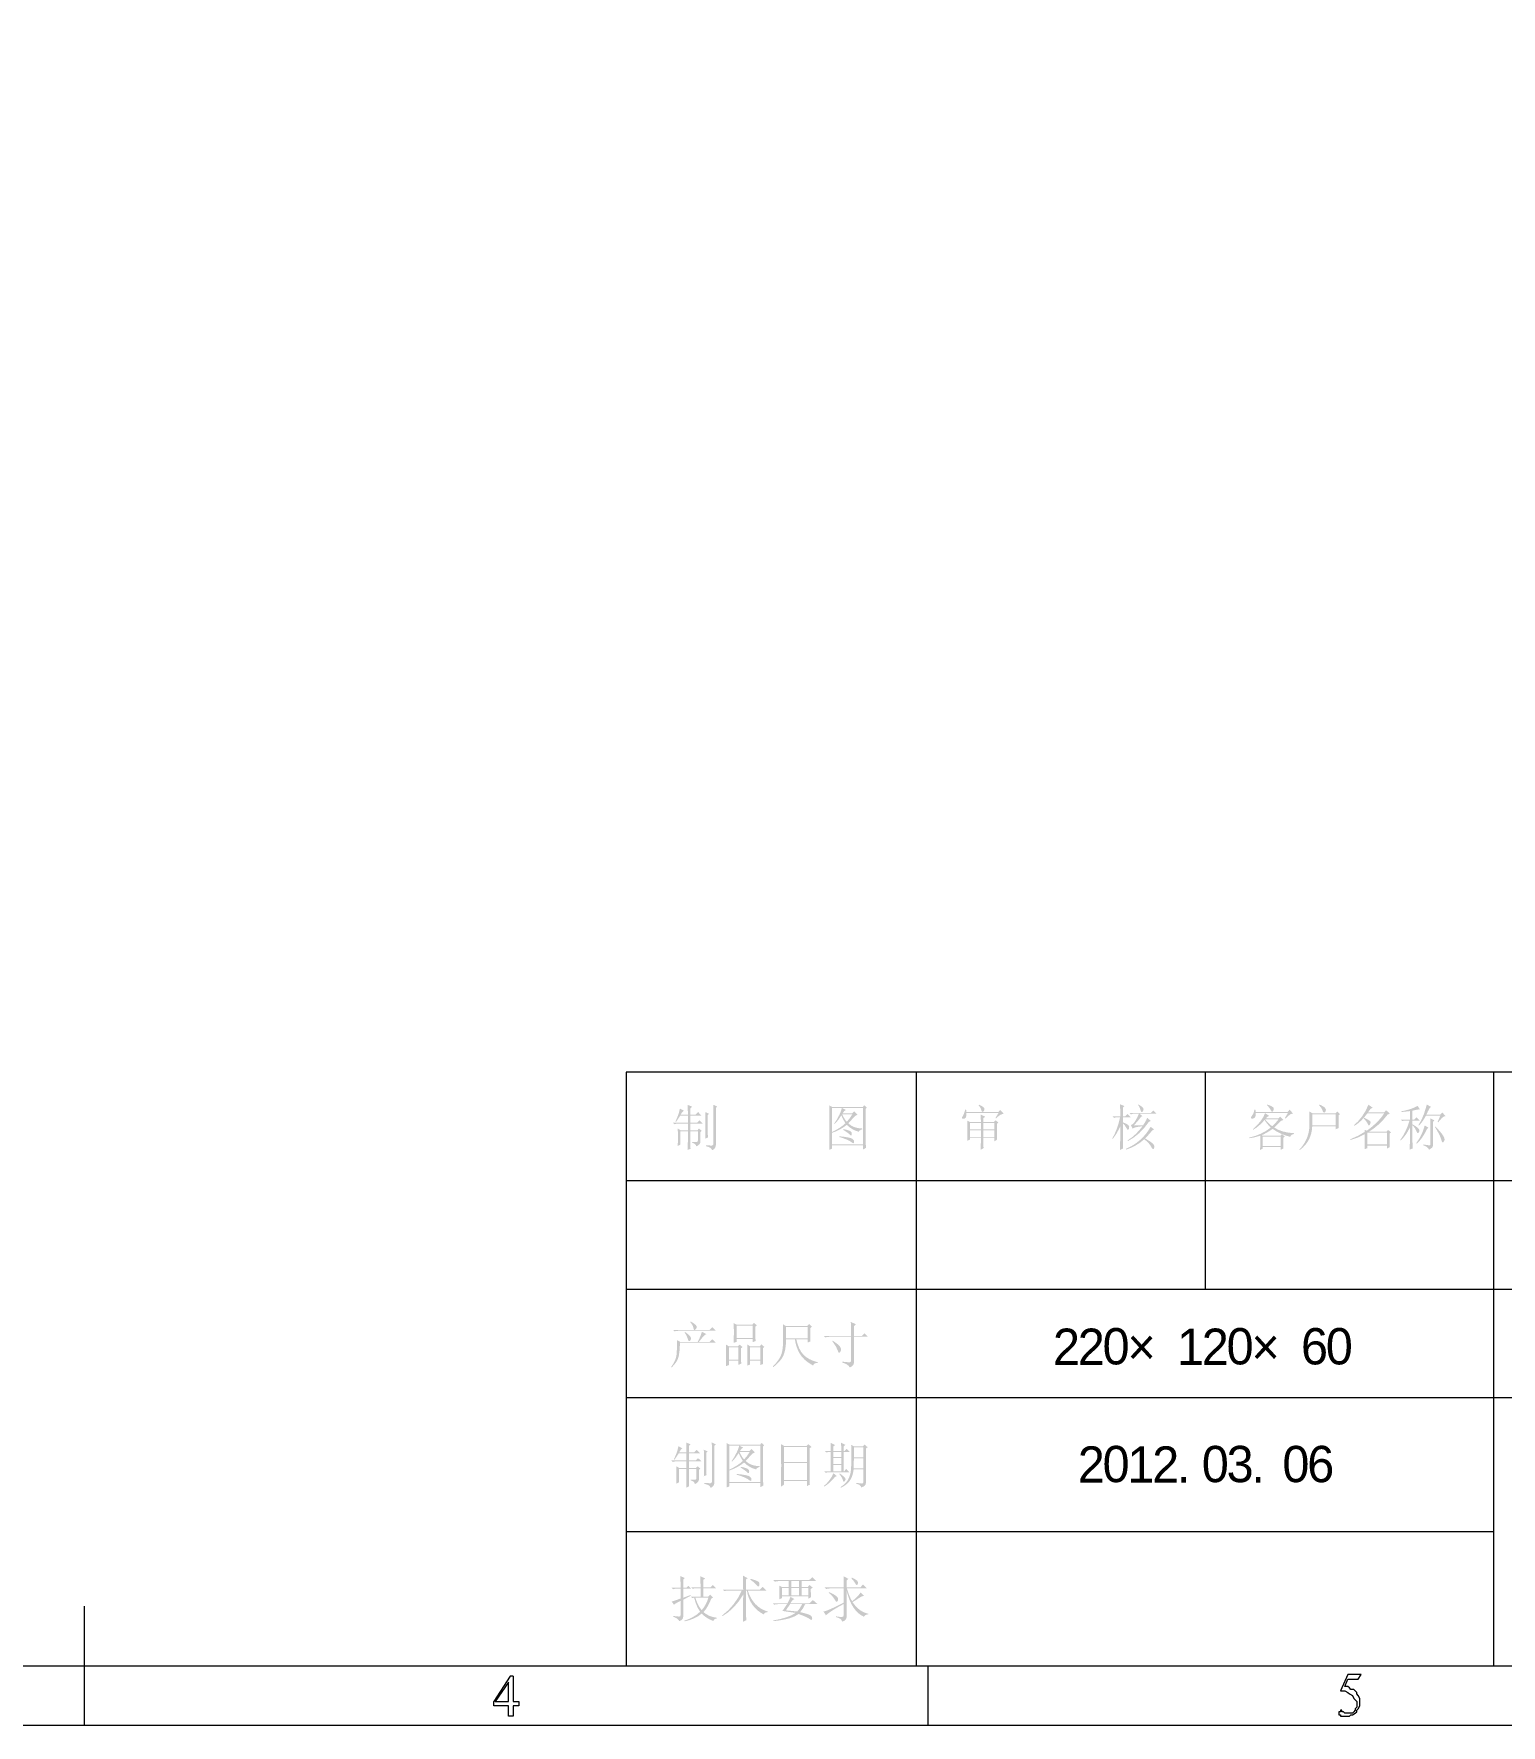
# Model space of a CAD drawing. Header units: millimetres. Extents: x 0 to 288, y 11 to 491.
# Drawn here: x 141.1 to 224.6, y 287.9 to 384.1 of the extents above; entities that cross this region are included whole.
import ezdxf

# ---------------------------------------------------------------- set-up
doc = ezdxf.new("R2010")
doc.units = ezdxf.units.MM

msp = doc.modelspace()

# ---------------------------------------------------------------- hatches: boundary and pattern name
h = msp.add_hatch(color=0)
h.paths.add_polyline_path([(179.311522, 321.482488), (179.300498, 321.250977), (179.454838, 321.317123), (179.445192, 321.46664), (179.443814, 321.570682), (179.443814, 322.595943), (179.520984, 322.662088), (179.300498, 322.761307), (179.302554, 322.670863), (179.304546, 322.560716), (179.306409, 322.430804), (179.308077, 322.281061), (179.309488, 322.111422), (179.310575, 321.921824), (179.311275, 321.7122)])
h.paths.add_polyline_path([(179.763519, 322.838477), (179.763519, 320.97537), (179.75637, 320.92154), (179.735269, 320.88373), (179.700732, 320.861423), (179.653276, 320.854102), (179.516161, 320.860992), (179.333571, 320.876151), (179.333571, 320.821029), (179.482399, 320.778999), (179.581618, 320.732835), (179.64363, 320.675646), (179.697373, 320.589519), (179.791338, 320.648344), (179.857915, 320.725256), (179.896586, 320.819737), (179.906835, 320.931272), (179.906835, 322.992818), (179.984005, 323.069988), (179.752495, 323.180231)])
h.paths.add_polyline_path([(178.308311, 322.617991), (177.900411, 322.617991), (177.952174, 322.700501), (178.000319, 322.765441), (178.045364, 322.811778), (178.087824, 322.838477), (177.856314, 322.959745), (177.79568, 322.700673), (177.767861, 322.617991), (177.726089, 322.510504), (177.670882, 322.378213), (177.602755, 322.221116), (177.635828, 322.199068), (177.878363, 322.56287), (178.308311, 322.56287), (178.308311, 322.15497), (177.448415, 322.15497), (177.536609, 322.066776), (177.640651, 322.091581), (177.757095, 322.099849), (178.308311, 322.099849), (178.308311, 321.725022), (177.900411, 321.725022), (177.735047, 321.824241), (177.746071, 321.339172), (177.735047, 320.832054), (177.889387, 320.909224), (177.889387, 321.669901), (178.308311, 321.669901), (178.308311, 321.074588), (178.307363, 321.002069), (178.304865, 320.899578), (178.301334, 320.76608), (178.297286, 320.600543), (178.462651, 320.677713), (178.453005, 320.825164), (178.451627, 320.997418), (178.451627, 321.669901), (178.881574, 321.669901), (178.881574, 321.162783), (178.861593, 321.078723), (178.804404, 321.05254), (178.700362, 321.053918), (178.550845, 321.063564), (178.550845, 321.019467), (178.645241, 320.983638), (178.710698, 320.947809), (178.756173, 320.893376), (178.79338, 320.810005), (178.894666, 320.861768), (178.967013, 320.926449), (179.010421, 321.004567), (179.02489, 321.096637), (179.02489, 321.625804), (179.102061, 321.69195), (178.936696, 321.824241), (178.859526, 321.725022), (178.451627, 321.725022), (178.451627, 322.099849), (179.168206, 322.099849), (178.969769, 322.287262), (178.837477, 322.15497), (178.451627, 322.15497), (178.451627, 322.56287), (179.080012, 322.56287), (178.892599, 322.761307), (178.749283, 322.617991), (178.451627, 322.617991), (178.451627, 322.970769), (178.550845, 323.069988), (178.297286, 323.169206), (178.304865, 323.00522), (178.308311, 322.783356)])
h = msp.add_hatch(color=0)
h.paths.add_polyline_path([(188.432592, 322.94872), (188.498738, 323.014866), (188.344397, 323.147158), (188.256203, 323.047939), (186.525387, 323.047939), (186.348998, 323.147158), (186.356577, 322.925294), (186.360022, 322.728234), (186.360022, 321.063564), (186.348998, 320.611568), (186.514363, 320.677713), (186.514363, 320.865127), (188.278252, 320.865127), (188.278252, 320.633616), (188.443616, 320.721811), (188.43397, 320.909913), (188.432592, 321.118686)])
h.paths.add_polyline_path([(186.514363, 322.992818), (187.065578, 322.992818), (187.051109, 322.922538), (187.024237, 322.835721), (186.984963, 322.732368), (186.933286, 322.612479), (186.79686, 322.355475), (186.63563, 322.110873), (186.668703, 322.088825), (186.866451, 322.312756), (187.043529, 322.573894), (187.138614, 322.349963), (187.27504, 322.121897), (187.122077, 321.991673), (186.944311, 321.865582), (186.741739, 321.743626), (186.514363, 321.625804)])
h.paths.add_polyline_path([(186.514363, 320.920248), (186.514363, 321.581706), (186.739844, 321.666284), (186.953957, 321.770498), (187.157734, 321.893315), (187.35221, 322.033703), (187.500866, 321.900378), (187.665025, 321.78979), (187.843653, 321.70194), (188.035717, 321.636828), (188.05432, 321.682476), (188.093594, 321.720888), (188.153539, 321.7531), (188.234154, 321.780144), (188.234154, 321.824241), (187.989208, 321.849046), (187.775268, 321.906923), (187.592333, 321.997874), (187.440404, 322.121897), (187.60508, 322.301042), (187.732548, 322.447114), (187.839346, 322.549778), (187.958547, 322.606967), (187.771133, 322.805404), (187.671915, 322.695161), (187.120699, 322.695161), (187.203382, 322.816429), (187.297088, 322.882575), (187.087627, 322.992818), (188.278252, 322.992818), (188.278252, 320.920248)])
h.paths.add_polyline_path([(187.087627, 322.64004), (187.671915, 322.64004), (187.514129, 322.400261), (187.35221, 322.210092), (187.286064, 322.286573), (187.219918, 322.383725), (187.153772, 322.501547)])
h.paths.add_polyline_path([(187.164797, 321.791168), (187.153772, 321.747071), (187.278915, 321.667662), (187.381838, 321.595487), (187.463056, 321.53158), (187.523087, 321.476976), (187.564428, 321.437788), (187.597501, 321.428055), (187.622305, 321.448295), (187.638842, 321.499024), (187.62575, 321.606511), (187.550647, 321.680925), (187.483382, 321.706677), (187.396996, 321.73398), (187.290973, 321.762316)])
h.paths.add_polyline_path([(186.933286, 321.383269), (186.933286, 321.339172), (187.174098, 321.262605), (187.367368, 321.189655), (187.513096, 321.119805), (187.611281, 321.05254), (187.676566, 321.003017), (187.72428, 320.987083), (187.755458, 321.005256), (187.771133, 321.058052), (187.763985, 321.121011), (187.734615, 321.177252), (187.683542, 321.226259), (187.611281, 321.267514), (187.503794, 321.299553), (187.354966, 321.329525), (187.164797, 321.357431)])
h = msp.add_hatch(color=0)
h.paths.add_polyline_path([(194.362346, 322.143946), (194.979708, 322.143946), (194.979708, 321.780144), (194.362346, 321.780144)])
h.paths.add_polyline_path([(195.123024, 322.143946), (195.751409, 322.143946), (195.751409, 321.780144), (195.123024, 321.780144)])
h.paths.add_polyline_path([(194.362346, 321.725022), (194.979708, 321.725022), (194.979708, 321.350196), (194.362346, 321.350196)])
h.paths.add_polyline_path([(195.123024, 321.725022), (195.751409, 321.725022), (195.751409, 321.350196), (195.123024, 321.350196)])
h.paths.add_polyline_path([(194.979708, 322.199068), (194.362346, 322.199068), (194.208006, 322.276238), (194.215585, 322.019923), (194.21903, 321.713998), (194.215585, 321.401183), (194.208006, 321.12971), (194.362346, 321.195856), (194.362346, 321.295075), (194.979708, 321.295075), (194.97876, 321.069679), (194.976262, 320.880974), (194.972731, 320.728442), (194.968683, 320.611568), (195.134048, 320.710786), (195.127674, 320.793555), (195.124402, 320.918181), (195.123196, 321.085182), (195.123024, 321.295075), (195.751409, 321.295075), (195.751409, 321.096637), (195.905749, 321.195856), (195.899376, 321.316779), (195.896103, 321.505914), (195.894897, 321.763263), (195.894725, 322.088825), (195.982919, 322.165995), (195.80653, 322.298286), (195.72936, 322.199068), (195.123024, 322.199068), (195.123024, 322.419554), (195.233267, 322.496724), (194.968683, 322.617991), (194.976262, 322.422999)])
h.paths.add_polyline_path([(194.847416, 323.158182), (194.954903, 323.004531), (195.01278, 322.855014), (195.03259, 322.796275), (195.059634, 322.769575), (195.094946, 322.775949), (195.13956, 322.816429), (195.173753, 322.869225), (195.185724, 322.920471), (195.175992, 322.970683), (195.145072, 323.020378), (195.033451, 323.106506), (194.880489, 323.180231)])
h.paths.add_polyline_path([(195.80653, 322.419554), (195.850628, 322.397505), (195.967416, 322.51326), (196.078004, 322.595943), (196.18239, 322.645552), (196.280576, 322.662088), (196.082138, 322.882575), (195.971895, 322.761307), (194.152885, 322.761307), (194.14186, 322.893599), (194.086739, 322.893599), (194.021282, 322.677936), (193.943423, 322.524285), (193.91035, 322.466321), (193.902082, 322.424377), (193.918618, 322.397936), (193.959959, 322.386481), (194.050221, 322.393371), (194.119812, 322.441602), (194.152885, 322.540821), (194.152885, 322.706186), (195.982919, 322.706186)])
h = msp.add_hatch(color=0)
h.paths.add_polyline_path([(203.924388, 323.169206), (204.008448, 323.032781), (204.067704, 322.87155), (204.090528, 322.799031), (204.118002, 322.762685), (204.150645, 322.761479), (204.188971, 322.79438), (204.234447, 322.889465), (204.222044, 322.976281), (204.186732, 323.020723), (204.129716, 323.071366), (204.049962, 323.12821), (203.946437, 323.191255)])
h.paths.add_polyline_path([(203.681853, 322.011654), (203.881669, 322.217671), (204.089753, 322.4857), (204.177947, 322.529797), (204.012583, 322.662088), (204.971697, 322.662088), (204.784284, 322.849502), (204.651992, 322.71721), (203.428294, 322.71721), (203.516489, 322.629015), (203.615708, 322.662088), (203.968485, 322.662088), (203.876157, 322.451249), (203.759024, 322.248677), (203.693997, 322.156779), (203.631555, 322.088136), (203.572213, 322.043263), (203.516489, 322.022679), (203.615708, 321.813217), (203.681853, 321.858864), (203.797609, 321.897277), (203.962973, 321.929489), (204.177947, 321.956533), (203.979424, 321.710639), (203.772115, 321.494201), (203.555505, 321.307735), (203.329076, 321.151759), (203.3401, 321.107661), (203.669709, 321.303946), (203.980199, 321.553457), (204.271051, 321.855678), (204.541749, 322.210092), (204.651992, 322.254189), (204.44253, 322.430578), (204.388098, 322.307933), (204.3378, 322.210092), (204.21102, 322.011654)])
h.paths.add_polyline_path([(204.640968, 321.92346), (204.512283, 321.715721), (204.370097, 321.522451), (204.214347, 321.34365), (204.044966, 321.179319), (203.861892, 321.029458), (203.665059, 320.894065), (203.454402, 320.773143), (203.229857, 320.666689), (203.240881, 320.622592), (203.519848, 320.727237), (203.785895, 320.860303), (204.038507, 321.023343), (204.277166, 321.217904), (204.407304, 321.107317), (204.516256, 320.998796), (204.603503, 320.892343), (204.668529, 320.787956), (204.716071, 320.705188), (204.759479, 320.663244), (204.798753, 320.661608), (204.833893, 320.699762), (204.854564, 320.819651), (204.80082, 320.931272), (204.733641, 320.992251), (204.631322, 321.067698), (204.493862, 321.157615), (204.321263, 321.262002), (204.534859, 321.485244), (204.740187, 321.725022), (204.839405, 321.76912)])
h.paths.add_polyline_path([(203.064492, 321.217904), (203.064492, 322.121897), (203.167845, 322.003386), (203.26293, 321.851802), (203.303065, 321.783675), (203.3401, 321.753272), (203.373001, 321.76111), (203.400734, 321.807705), (203.417959, 321.920015), (203.373173, 322.011654), (203.323391, 322.049895), (203.25604, 322.090203), (203.170084, 322.132577), (203.064492, 322.177019), (203.064492, 322.463651), (203.516489, 322.463651), (203.329076, 322.651064), (203.196784, 322.518772), (203.064492, 322.518772), (203.064492, 323.014866), (203.152687, 323.103061), (202.899128, 323.202279), (202.906707, 322.870861), (202.910152, 322.518772), (202.46918, 322.518772), (202.557374, 322.430578), (202.656593, 322.463651), (202.899128, 322.463651), (202.816273, 322.12784), (202.715849, 321.815284), (202.596821, 321.526499), (202.458155, 321.262002), (202.480204, 321.228929), (202.711715, 321.556213), (202.910152, 321.945509), (202.906707, 321.260624), (202.899128, 320.600543), (203.075517, 320.688738), (203.069143, 320.864438), (203.06587, 321.011199), (203.064665, 321.129021)])
h = msp.add_hatch(color=0)
h.paths.add_polyline_path([(211.151481, 322.342384), (211.912158, 322.342384), (211.746104, 322.145324), (211.55938, 321.956533), (211.463607, 322.022679), (211.355431, 322.121897), (211.245187, 322.230073)])
h.paths.add_polyline_path([(211.019189, 321.36122), (212.04445, 321.36122), (212.04445, 320.832054), (211.019189, 320.832054)])
h.paths.add_polyline_path([(211.382991, 322.540821), (211.151481, 322.695161), (211.03986, 322.468474), (210.886898, 322.237653), (210.68846, 322.006142), (210.45695, 321.791168), (210.478998, 321.758095), (210.646344, 321.866702), (210.809038, 321.994429), (210.966565, 322.141793), (211.118408, 322.309311), (211.272059, 322.090203), (211.471186, 321.879363), (211.19532, 321.685145), (210.897233, 321.524518), (210.577442, 321.397997), (210.236464, 321.306099), (210.247488, 321.273026), (210.553412, 321.324013), (210.875873, 321.416342), (210.874926, 321.099738), (210.872428, 320.859614), (210.868897, 320.693905), (210.864849, 320.600543), (211.019189, 320.677713), (211.019189, 320.776932), (212.04445, 320.776932), (212.04445, 320.611568), (212.19879, 320.699762), (212.192416, 320.796052), (212.189144, 320.928516), (212.187938, 321.098187), (212.187766, 321.306099), (212.27596, 321.372245), (212.099571, 321.504536), (212.022401, 321.416342), (211.019189, 321.416342), (210.964068, 321.449415), (211.092311, 321.508412), (211.237608, 321.58653), (211.400475, 321.684284), (211.581429, 321.802193), (211.81182, 321.653278), (212.056163, 321.528652), (212.313942, 321.427797), (212.584641, 321.350196), (212.609618, 321.410141), (212.652164, 321.457683), (212.713315, 321.492823), (212.794102, 321.515561), (212.794102, 321.559658), (212.463373, 321.591783), (212.165717, 321.655432), (211.901134, 321.751119), (211.669623, 321.879363), (212.066498, 322.265213), (212.19879, 322.309311), (212.011377, 322.496724), (211.912158, 322.397505), (211.195578, 322.397505), (211.291352, 322.498102)])
h.paths.add_polyline_path([(211.2507, 323.158182), (211.395394, 323.00522), (211.48221, 322.860526), (211.509082, 322.803596), (211.540088, 322.781289), (211.575228, 322.793088), (211.614502, 322.838477), (211.641373, 322.895149), (211.647575, 322.94872), (211.633105, 322.998157), (211.597965, 323.042427), (211.46843, 323.120975), (211.272748, 323.191255)])
h.paths.add_polyline_path([(212.27596, 322.419554), (212.320057, 322.397505), (212.452349, 322.529711), (212.568104, 322.620058), (212.667323, 322.668031), (212.750005, 322.673113), (212.540543, 322.893599), (212.4303, 322.772331), (210.61129, 322.772331), (210.600266, 322.904623), (210.545144, 322.904623), (210.491401, 322.697917), (210.396316, 322.540821), (210.352908, 322.48191), (210.338438, 322.437468), (210.352908, 322.407496), (210.396316, 322.391993), (210.496913, 322.397505), (210.572705, 322.452627), (210.610601, 322.555979), (210.61129, 322.71721), (212.452349, 322.71721)])
h = msp.add_hatch(color=0)
h.paths.add_polyline_path([(213.83171, 322.629015), (215.165651, 322.629015), (215.165651, 322.011654), (213.83171, 322.011654)])
h.paths.add_polyline_path([(214.239609, 323.191255), (214.217561, 323.158182), (214.336761, 323.012799), (214.410486, 322.87155), (214.435377, 322.807385), (214.460784, 322.763374), (214.487226, 322.739), (214.515217, 322.733746), (214.563448, 322.757173), (214.603411, 322.821941), (214.608235, 322.906001), (214.559314, 322.99833), (214.508585, 323.044752), (214.438736, 323.092725), (214.349249, 323.141732)])
h.paths.add_polyline_path([(213.666345, 322.79438), (213.669532, 322.62781), (213.671169, 322.441602), (213.671771, 322.234724), (213.671858, 322.006142), (213.656441, 321.773598), (213.618803, 321.555524), (213.559461, 321.351919), (213.478932, 321.162783), (213.383934, 320.993284), (213.289452, 320.84859), (213.196004, 320.728701), (213.104106, 320.633616), (213.126154, 320.600543), (213.283757, 320.730251), (213.421658, 320.871328), (213.539792, 321.023773), (213.638096, 321.187588), (213.716504, 321.362771), (213.774952, 321.549323), (213.813376, 321.747243), (213.83171, 321.956533), (215.165651, 321.956533), (215.165651, 321.780144), (215.34204, 321.857314), (215.335666, 321.9586), (215.332394, 322.113629), (215.331188, 322.322402), (215.331016, 322.584918), (215.408186, 322.64004), (215.253845, 322.79438), (215.143602, 322.684137), (213.864783, 322.684137)])
h = msp.add_hatch(color=0)
h.paths.add_polyline_path([(218.121488, 322.617991), (218.242755, 322.673113), (218.033293, 322.87155), (217.934075, 322.750283), (217.008033, 322.750283), (217.162373, 322.959745), (217.283641, 323.003842), (217.030082, 323.180231), (216.872985, 322.83641), (216.666279, 322.51326), (216.434769, 322.229384), (216.203259, 322.011654), (216.236332, 321.978581), (216.425381, 322.109926), (216.611847, 322.272793), (216.795212, 322.467699), (216.97496, 322.695161), (217.934075, 322.695161), (217.723235, 322.406462), (217.471054, 322.138434), (217.198202, 321.897966), (216.941887, 321.702974), (216.82062, 321.747071), (216.82062, 321.636828), (216.433391, 321.408763), (216.004821, 321.217904), (216.015845, 321.173807), (216.430635, 321.314367), (216.82062, 321.504536), (216.82062, 321.151759), (216.819672, 321.073297), (216.817175, 320.962278), (216.813643, 320.819221), (216.809595, 320.64464), (216.97496, 320.710786), (216.97496, 320.854102), (218.077391, 320.854102), (218.077391, 320.677713), (218.242755, 320.765908), (218.231731, 321.118686), (218.231731, 321.537609), (218.319925, 321.603755), (218.143536, 321.747071), (218.055342, 321.636828), (217.05213, 321.636828), (217.329116, 321.826308), (217.597833, 322.044727), (217.857593, 322.30242)])
h.paths.add_polyline_path([(216.776523, 322.441602), (216.74345, 322.408529), (216.836553, 322.313445), (216.909503, 322.226628), (216.962816, 322.14808), (216.997009, 322.0778), (217.018799, 322.02509), (217.043173, 321.999252), (217.070648, 322.000286), (217.10174, 322.028191), (217.143081, 322.111562), (217.151349, 322.199068), (217.122238, 322.24549), (217.050752, 322.301731), (216.935858, 322.367274)])
h.paths.add_polyline_path([(216.97496, 321.581706), (218.077391, 321.581706), (218.077391, 320.920248), (216.97496, 320.920248)])
h = msp.add_hatch(color=0)
h.paths.add_polyline_path([(220.967082, 322.199068), (221.000154, 322.177019), (221.129001, 322.336871), (221.237177, 322.447114), (221.328128, 322.509126), (221.419078, 322.529797), (221.231665, 322.739259), (221.110398, 322.617991), (220.327672, 322.617991), (220.408373, 322.793863), (220.477189, 322.925294), (220.534636, 323.013316), (220.581231, 323.058963), (220.34972, 323.191255), (220.27944, 322.943208), (220.184356, 322.645552), (220.050686, 322.325847), (219.875675, 322.022679), (219.897724, 321.989606), (220.000991, 322.099332), (220.103741, 322.230762), (220.205457, 322.38493), (220.305623, 322.56287), (221.121422, 322.56287)])
h.paths.add_polyline_path([(220.559182, 320.953321), (220.551603, 320.904401), (220.531621, 320.876151), (220.495448, 320.872189), (220.42, 320.877529), (220.305279, 320.893204), (220.151283, 320.920248), (220.140259, 320.876151), (220.271172, 320.823096), (220.360745, 320.765908), (220.423445, 320.704585), (220.482012, 320.622592), (220.590877, 320.68736), (220.658401, 320.743859), (220.690785, 320.810694), (220.702498, 320.8982), (220.702498, 322.210092), (220.790693, 322.287262), (220.548158, 322.408529), (220.550214, 322.329723), (220.552206, 322.221461), (220.554068, 322.083743), (220.555737, 321.91657), (220.557147, 321.719941), (220.558235, 321.493857), (220.558935, 321.238317)])
h.paths.add_polyline_path([(220.228453, 322.00063), (220.171954, 321.79668), (220.074113, 321.543121), (219.932864, 321.266136), (219.754408, 320.997418), (219.776457, 320.964345), (219.93674, 321.119289), (220.087204, 321.310922), (220.228367, 321.538729), (220.360745, 321.802193), (220.448939, 321.868338)])
h.paths.add_polyline_path([(220.83479, 321.945509), (220.812741, 321.912436), (220.958124, 321.673346), (221.0663, 321.471463), (221.140025, 321.293696), (221.19308, 321.140734), (221.211683, 321.07967), (221.234421, 321.044961), (221.261293, 321.036089), (221.292299, 321.05254), (221.338463, 321.110417), (221.363957, 321.184831), (221.346731, 321.283361), (221.275762, 321.427366), (221.210736, 321.521503), (221.115221, 321.638895), (220.989733, 321.780058)])
h.paths.add_polyline_path([(219.533922, 322.011654), (219.665524, 321.862826), (219.75992, 321.680925), (219.79394, 321.602377), (219.829511, 321.56517), (219.866115, 321.569304), (219.903236, 321.614779), (219.924854, 321.67903), (219.923218, 321.740181), (219.89781, 321.799264), (219.848115, 321.857314), (219.703421, 321.964112), (219.533922, 322.066776), (219.533922, 322.276238), (219.952845, 322.276238), (219.765432, 322.463651), (219.633141, 322.331359), (219.533922, 322.331359), (219.533922, 322.838477), (219.675515, 322.871464), (219.794371, 322.895666), (219.890489, 322.910566), (219.96387, 322.915647), (219.820554, 323.114085), (219.624872, 323.010043), (219.396118, 322.926672), (219.145315, 322.855703), (218.894512, 322.805404), (218.894512, 322.761307), (219.390606, 322.816429), (219.390606, 322.331359), (218.861439, 322.331359), (218.949634, 322.243165), (219.048852, 322.276238), (219.368557, 322.276238), (219.272784, 321.986161), (219.148071, 321.69195), (218.997865, 321.412208), (218.839391, 321.173807), (218.861439, 321.140734), (219.012334, 321.293524), (219.150827, 321.470085), (219.276918, 321.669384), (219.390606, 321.890387), (219.389658, 321.4582), (219.387161, 321.103527), (219.38363, 320.825336), (219.379582, 320.622592), (219.544946, 320.688738), (219.541307, 320.778138), (219.538573, 320.889242), (219.536613, 321.022051), (219.5353, 321.176563), (219.534503, 321.35278), (219.534094, 321.550701), (219.533943, 321.770325)])
h = msp.add_hatch(color=0)
h.paths.add_polyline_path([(178.12561, 310.212899), (178.228274, 310.05098), (178.301999, 309.860122), (178.329819, 309.773305), (178.363322, 309.72783), (178.401993, 309.723696), (178.445315, 309.760903), (178.476321, 309.81568), (178.486656, 309.872524), (178.476321, 309.931435), (178.445315, 309.992413), (178.325426, 310.115059), (178.147659, 310.245972)])
h.paths.add_polyline_path([(179.106774, 310.256997), (179.079902, 310.161998), (179.03236, 310.034443), (178.964147, 309.874849), (178.875263, 309.683733), (177.872051, 309.683733), (177.684638, 309.782951), (177.688083, 309.456356), (177.679126, 309.071884), (177.653288, 308.866211), (177.59231, 308.662606), (177.496192, 308.461068), (177.364933, 308.261597), (177.386982, 308.228524), (177.535896, 308.384932), (177.652254, 308.541339), (177.736573, 308.699813), (177.789369, 308.862422), (177.841735, 309.214511), (177.861027, 309.628611), (179.900524, 309.628611), (179.702086, 309.827049), (179.55877, 309.683733), (178.941409, 309.683733), (179.039594, 309.810857), (179.127444, 309.919377), (179.204959, 310.009294), (179.272138, 310.080608), (179.360333, 310.124705)])
h.paths.add_polyline_path([(177.464152, 310.36724), (177.552347, 310.279045), (177.656388, 310.30385), (177.772833, 310.312118), (179.900524, 310.312118), (179.702086, 310.510556), (179.55877, 310.36724), (178.709899, 310.36724), (178.779059, 310.436486), (178.812563, 310.503665), (178.809893, 310.568778), (178.770532, 310.631823), (178.635485, 310.742755), (178.467364, 310.841285), (178.445315, 310.808212), (178.529376, 310.699347), (178.588631, 310.59875), (178.654777, 310.36724)])
h = msp.add_hatch(color=0)
h.paths.add_polyline_path([(182.580753, 309.330955), (182.657923, 309.397101), (182.492558, 309.540417), (182.404364, 309.430174), (181.853149, 309.430174), (181.687784, 309.540417), (181.695363, 309.259986), (181.698808, 308.93408), (181.695363, 308.606107), (181.687784, 308.327743), (181.853149, 308.393889), (181.853149, 308.614375), (182.426413, 308.614375), (182.426413, 308.360816), (182.591777, 308.426962), (182.588138, 308.466257), (182.585404, 308.526353), (182.583444, 308.607377), (182.582131, 308.70946), (182.581334, 308.832729), (182.580925, 308.977316), (182.580774, 309.143348)])
h.paths.add_polyline_path([(181.853149, 309.375052), (182.426413, 309.375052), (182.426413, 308.669497), (181.853149, 308.669497)])
h.paths.add_polyline_path([(182.150805, 310.554653), (182.238999, 310.620799), (182.06261, 310.764115), (181.974416, 310.653872), (181.092472, 310.653872), (180.916083, 310.75309), (180.923662, 310.510556), (180.927107, 310.251484), (180.923662, 309.958651), (180.916083, 309.628611), (181.081447, 309.683733), (181.081447, 309.838073), (181.996465, 309.838073), (181.996465, 309.661684), (182.161829, 309.72783), (182.155456, 309.884926), (182.152183, 310.075095), (182.150977, 310.298338)])
h.paths.add_polyline_path([(181.081447, 310.59875), (181.996465, 310.59875), (181.996465, 309.893194), (181.081447, 309.893194)])
h.paths.add_polyline_path([(181.335006, 309.319931), (181.423201, 309.386076), (181.246812, 309.529392), (181.158617, 309.430174), (180.640475, 309.430174), (180.47511, 309.529392), (180.48269, 309.255852), (180.486135, 308.928568), (180.48269, 308.590948), (180.47511, 308.29467), (180.640475, 308.360816), (180.640475, 308.614375), (181.180666, 308.614375), (181.180666, 308.37184), (181.346031, 308.44901), (181.339657, 308.602145), (181.336384, 308.797654), (181.335179, 309.036571)])
h.paths.add_polyline_path([(180.640475, 309.375052), (181.180666, 309.375052), (181.180666, 308.669497), (180.640475, 308.669497)])
h = msp.add_hatch(color=0)
h.paths.add_polyline_path([(185.272006, 310.466458), (185.371225, 310.543628), (185.216885, 310.697969), (185.095617, 310.576701), (183.893968, 310.576701), (183.717579, 310.686944), (183.721175, 310.450794), (183.723608, 310.234345), (183.724749, 310.037662), (183.724469, 309.860811), (183.722639, 309.703854), (183.71913, 309.566858), (183.713811, 309.449886), (183.706555, 309.353003), (183.682956, 309.182557), (183.645921, 309.027097), (183.596484, 308.88714), (183.535678, 308.763203), (183.366869, 308.525492), (183.144315, 308.283646), (183.166364, 308.239549), (183.353519, 308.396817), (183.510184, 308.555119), (183.636878, 308.715489), (183.734116, 308.878958), (183.803276, 309.061979), (183.853316, 309.280656), (183.883719, 309.535507), (183.893968, 309.827049), (184.401086, 309.827049), (184.437087, 309.615175), (184.494793, 309.409503), (184.573169, 309.210032), (184.671182, 309.016762), (184.798478, 308.831761), (184.966082, 308.657094), (185.175027, 308.492763), (185.426347, 308.338767), (185.473889, 308.406894), (185.533834, 308.453834), (185.606181, 308.479069), (185.69093, 308.482083), (185.69093, 308.526181), (185.445898, 308.601714), (185.231354, 308.696368), (185.046783, 308.810659), (184.891668, 308.945104), (184.76041, 309.106162), (184.647755, 309.307528), (184.553704, 309.548168), (184.478256, 309.827049), (185.117666, 309.827049), (185.117666, 309.639635), (185.283031, 309.705781), (185.273384, 309.935914), (185.272006, 310.124705)])
h.paths.add_polyline_path([(183.893968, 310.52158), (185.117666, 310.52158), (185.117666, 309.88217), (183.893968, 309.88217)])
h = msp.add_hatch(color=0)
h.paths.add_polyline_path([(187.09234, 308.559253), (187.09234, 308.504132), (187.243235, 308.455642), (187.365191, 308.3932), (187.458209, 308.317322), (187.522288, 308.228524), (187.62564, 308.283646), (187.704189, 308.355304), (187.748975, 308.440742), (187.764822, 308.526181), (187.764822, 309.970365), (188.558572, 309.970365), (188.360135, 310.168802), (188.216819, 310.025486), (187.764822, 310.025486), (187.764822, 310.587726), (187.864041, 310.686944), (187.577409, 310.819236), (187.585677, 310.671786), (187.593946, 310.565677), (187.594807, 310.49755), (187.596702, 310.384465), (187.598596, 310.226938), (187.599458, 310.025486), (186.045031, 310.025486), (186.133225, 309.937292), (186.237267, 309.962096), (186.353711, 309.970365), (187.599458, 309.970365), (187.599458, 308.658472), (187.580165, 308.558564), (187.5278, 308.520668), (187.472937, 308.522046), (187.382417, 308.527559), (187.255723, 308.539272)])
h.paths.add_polyline_path([(186.552149, 309.749878), (186.5301, 309.716806), (186.653434, 309.539039), (186.739562, 309.402613), (186.849805, 309.154566), (186.871595, 309.099961), (186.895969, 309.069128), (186.923444, 309.063099), (186.954536, 309.082908), (187.0007, 309.149054), (187.026194, 309.231736), (187.013102, 309.322687), (186.954536, 309.430174), (186.897864, 309.490204), (186.81122, 309.563154), (186.695637, 309.64954)])
h = msp.add_hatch(color=0)
h.paths.add_polyline_path([(179.228041, 302.264509), (179.217017, 302.032999), (179.371357, 302.099144), (179.361711, 302.248662), (179.360333, 302.352703), (179.360333, 303.377964), (179.437503, 303.44411), (179.217017, 303.543328), (179.219073, 303.452884), (179.221065, 303.342738), (179.222927, 303.212825), (179.224596, 303.063082), (179.226006, 302.893444), (179.227094, 302.703845), (179.227793, 302.494222)])
h.paths.add_polyline_path([(179.680038, 303.620499), (179.680038, 301.757391), (179.672889, 301.703561), (179.651788, 301.665751), (179.617251, 301.643444), (179.569794, 301.636124), (179.43268, 301.643014), (179.25009, 301.658172), (179.25009, 301.603051), (179.398918, 301.561021), (179.498137, 301.514856), (179.560148, 301.457668), (179.613892, 301.37154), (179.707857, 301.430365), (179.774433, 301.507277), (179.813104, 301.601759), (179.823354, 301.713294), (179.823354, 303.774839), (179.900524, 303.852009), (179.669013, 303.962252)])
h.paths.add_polyline_path([(178.224829, 303.400013), (177.81693, 303.400013), (177.868692, 303.482523), (177.916838, 303.547463), (177.961882, 303.593799), (178.004343, 303.620499), (177.772833, 303.741766), (177.712199, 303.482695), (177.68438, 303.400013), (177.642608, 303.292526), (177.5874, 303.160234), (177.519274, 303.003138), (177.552347, 302.981089), (177.794881, 303.344891), (178.224829, 303.344891), (178.224829, 302.936992), (177.364933, 302.936992), (177.453128, 302.848797), (177.55717, 302.873602), (177.673614, 302.88187), (178.224829, 302.88187), (178.224829, 302.507044), (177.81693, 302.507044), (177.651565, 302.606263), (177.66259, 302.121193), (177.651565, 301.614075), (177.805906, 301.691245), (177.805906, 302.451922), (178.224829, 302.451922), (178.224829, 301.85661), (178.223882, 301.78409), (178.221384, 301.681599), (178.217853, 301.548101), (178.213805, 301.382565), (178.379169, 301.459735), (178.369523, 301.607185), (178.368145, 301.77944), (178.368145, 302.451922), (178.798093, 302.451922), (178.798093, 301.944804), (178.778112, 301.860744), (178.720923, 301.834561), (178.616881, 301.835939), (178.467364, 301.845585), (178.467364, 301.801488), (178.56176, 301.765659), (178.627216, 301.72983), (178.672692, 301.675398), (178.709899, 301.592026), (178.811184, 301.643789), (178.883531, 301.708471), (178.92694, 301.786588), (178.941409, 301.878658), (178.941409, 302.407825), (179.018579, 302.473971), (178.853215, 302.606263), (178.776044, 302.507044), (178.368145, 302.507044), (178.368145, 302.88187), (179.084725, 302.88187), (178.886288, 303.069283), (178.753996, 302.936992), (178.368145, 302.936992), (178.368145, 303.344891), (178.996531, 303.344891), (178.809117, 303.543328), (178.665801, 303.400013), (178.368145, 303.400013), (178.368145, 303.75279), (178.467364, 303.852009), (178.213805, 303.951228), (178.221384, 303.787241), (178.224829, 303.565377)])
h = msp.add_hatch(color=0)
h.paths.add_polyline_path([(182.591777, 303.730742), (182.657923, 303.796888), (182.503583, 303.929179), (182.415388, 303.82996), (180.684572, 303.82996), (180.508183, 303.929179), (180.515763, 303.707315), (180.519208, 303.510256), (180.519208, 301.845585), (180.508183, 301.393589), (180.673548, 301.459735), (180.673548, 301.647148), (182.437437, 301.647148), (182.437437, 301.415638), (182.602801, 301.503832), (182.593155, 301.691934), (182.591777, 301.900707)])
h.paths.add_polyline_path([(180.673548, 303.774839), (181.224763, 303.774839), (181.210294, 303.704559), (181.183422, 303.617743), (181.144148, 303.51439), (181.092472, 303.3945), (180.956046, 303.137496), (180.794815, 302.892894), (180.827888, 302.870846), (181.025637, 303.094777), (181.202715, 303.355915), (181.297799, 303.131984), (181.434225, 302.903919), (181.281263, 302.773694), (181.103496, 302.647604), (180.900924, 302.525647), (180.673548, 302.407825)])
h.paths.add_polyline_path([(180.673548, 301.702269), (180.673548, 302.363728), (180.899029, 302.448305), (181.113142, 302.552519), (181.31692, 302.675337), (181.511395, 302.815724), (181.660051, 302.682399), (181.82421, 302.571812), (182.002838, 302.483962), (182.194902, 302.418849), (182.213506, 302.464497), (182.25278, 302.50291), (182.312724, 302.535121), (182.39334, 302.562165), (182.39334, 302.606263), (182.148393, 302.631067), (181.934453, 302.688945), (181.751518, 302.779895), (181.59959, 302.903919), (181.764265, 303.083064), (181.891734, 303.229136), (181.998532, 303.3318), (182.117732, 303.388988), (181.930319, 303.587426), (181.8311, 303.477183), (181.279885, 303.477183), (181.362567, 303.59845), (181.456274, 303.664596), (181.246812, 303.774839), (182.437437, 303.774839), (182.437437, 301.702269)])
h.paths.add_polyline_path([(181.246812, 303.422061), (181.8311, 303.422061), (181.673315, 303.182282), (181.511395, 302.992113), (181.445249, 303.068594), (181.379104, 303.165746), (181.312958, 303.283568)])
h.paths.add_polyline_path([(181.323982, 302.57319), (181.312958, 302.529092), (181.438101, 302.449683), (181.541023, 302.377508), (181.622241, 302.313602), (181.682272, 302.258997), (181.723613, 302.219809), (181.756686, 302.210077), (181.781491, 302.230316), (181.798027, 302.281046), (181.784936, 302.388532), (181.709833, 302.462947), (181.642567, 302.488699), (181.556181, 302.516001), (181.450159, 302.544337)])
h.paths.add_polyline_path([(181.092472, 302.16529), (181.092472, 302.121193), (181.333284, 302.044626), (181.526554, 301.971676), (181.672281, 301.901827), (181.770466, 301.834561), (181.835751, 301.785038), (181.883466, 301.769104), (181.914644, 301.787277), (181.930319, 301.840073), (181.92317, 301.903032), (181.893801, 301.959274), (181.842727, 302.00828), (181.770466, 302.049535), (181.662979, 302.081574), (181.514151, 302.111547), (181.323982, 302.139452)])
h = msp.add_hatch(color=0)
h.paths.add_polyline_path([(183.772701, 303.697669), (185.084593, 303.697669), (185.084593, 302.848797), (183.772701, 302.848797)])
h.paths.add_polyline_path([(183.772701, 302.793676), (185.084593, 302.793676), (185.084593, 301.823537), (183.772701, 301.823537)])
h.paths.add_polyline_path([(183.607336, 301.437686), (183.772701, 301.547929), (183.772701, 301.768415), (185.084593, 301.768415), (185.084593, 301.470759), (185.249958, 301.558953), (185.240311, 301.836628), (185.238933, 302.143242), (185.238933, 303.631523), (185.349176, 303.697669), (185.161763, 303.863033), (185.05152, 303.75279), (183.805774, 303.75279), (183.607336, 303.863033), (183.614915, 303.220868), (183.61836, 302.644848), (183.614915, 302.070206)])
h = msp.add_hatch(color=0)
h.paths.add_polyline_path([(186.585222, 303.422061), (187.037218, 303.422061), (187.037218, 303.124405), (186.585222, 303.124405)])
h.paths.add_polyline_path([(186.585222, 303.069283), (187.037218, 303.069283), (187.037218, 302.72753), (186.585222, 302.72753)])
h.paths.add_polyline_path([(186.585222, 302.672408), (187.037218, 302.672408), (187.037218, 302.319631), (186.585222, 302.319631)])
h.paths.add_polyline_path([(186.441906, 303.477183), (186.100152, 303.477183), (186.188347, 303.388988), (186.342687, 303.422061), (186.441906, 303.422061), (186.441906, 302.319631), (186.067079, 302.319631), (186.155274, 302.231436), (186.309614, 302.264509), (187.489215, 302.264509), (187.32385, 302.451922), (187.202583, 302.319631), (187.180534, 302.319631), (187.180534, 303.422061), (187.522288, 303.422061), (187.345899, 303.59845), (187.224631, 303.477183), (187.180534, 303.477183), (187.180534, 303.741766), (187.268729, 303.818936), (187.026194, 303.940203), (187.033773, 303.692157), (187.037218, 303.477183), (186.585222, 303.477183), (186.585222, 303.730742), (186.68444, 303.807912), (186.430881, 303.940203), (186.438461, 303.729364)])
h.paths.add_polyline_path([(186.585222, 302.209388), (186.506673, 302.026797), (186.386784, 301.840073), (186.22831, 301.651282), (186.045031, 301.470759), (186.078104, 301.44871), (186.221678, 301.544915), (186.370937, 301.668508), (186.525363, 301.820006), (186.68444, 301.999926), (186.783659, 302.044023)])
h.paths.add_polyline_path([(186.960048, 302.187339), (186.926975, 302.16529), (187.005437, 302.054875), (187.066846, 301.955828), (187.110685, 301.869184), (187.136437, 301.795976), (187.155127, 301.741113), (187.178467, 301.716739), (187.206975, 301.722337), (187.241168, 301.757391), (187.28182, 301.849031), (187.268729, 301.928268), (187.231349, 301.969523), (187.168132, 302.026797), (187.078042, 302.099575)])
h.paths.add_polyline_path([(187.753798, 303.67562), (188.293989, 303.67562), (188.293989, 303.113381), (187.753798, 303.113381)])
h.paths.add_polyline_path([(187.753798, 303.058259), (188.293989, 303.058259), (188.293989, 302.484995), (187.742774, 302.484995), (187.750353, 302.753024)])
h.paths.add_polyline_path([(187.897114, 301.658172), (187.88609, 301.603051), (188.002965, 301.574198), (188.08935, 301.529326), (188.145764, 301.46895), (188.172722, 301.393589), (188.309147, 301.452156), (188.387696, 301.514856), (188.424903, 301.579624), (188.437305, 301.636124), (188.437305, 303.620499), (188.536524, 303.686644), (188.360135, 303.840985), (188.260916, 303.730742), (187.764822, 303.730742), (187.599458, 303.818936), (187.603506, 303.661668), (187.607037, 303.470292), (187.609535, 303.243777), (187.610482, 302.981089), (187.60652, 302.719778), (187.595324, 302.498776), (187.577926, 302.319114), (187.55536, 302.181827), (187.480946, 301.955139), (187.373459, 301.757391), (187.212229, 301.580313), (186.993121, 301.415638), (187.015169, 301.382565), (187.147461, 301.447849), (187.271485, 301.528637), (187.38724, 301.625961), (187.494727, 301.740855), (187.584644, 301.876419), (187.655957, 302.035755), (187.708667, 302.219895), (187.742774, 302.429874), (188.293989, 302.429874), (188.293989, 301.724318), (188.277452, 301.649215), (188.227843, 301.619587), (188.182368, 301.62174), (188.112088, 301.628544), (188.017003, 301.640516)])
h = msp.add_hatch(color=0)
h.paths.add_polyline_path([(179.746183, 295.129748), (179.580819, 295.295112), (179.470576, 295.184869), (179.183944, 295.184869), (179.183944, 295.658914), (179.911548, 295.658914), (179.724135, 295.846328), (179.591843, 295.714036), (179.183944, 295.714036), (179.183944, 296.13296), (179.294187, 296.221154), (179.018579, 296.342421), (179.022627, 296.216331), (179.026158, 296.06957), (179.028656, 295.902138), (179.029604, 295.714036), (178.489413, 295.714036), (178.577607, 295.625842), (178.698874, 295.658914), (179.029604, 295.658914), (179.029604, 295.184869), (178.478388, 295.184869), (178.566583, 295.096675), (178.665801, 295.129748), (178.730828, 294.893156), (178.809806, 294.679818), (178.902221, 294.490252), (179.007555, 294.324974), (178.818419, 294.163571), (178.606546, 294.025939), (178.371935, 293.911045), (178.114586, 293.817855), (178.12561, 293.773758), (178.400443, 293.84421), (178.654088, 293.940501), (178.886029, 294.063663), (179.095749, 294.21473), (179.24251, 294.082611), (179.401674, 293.968062), (179.57324, 293.872116), (179.757208, 293.795807), (179.785113, 293.851531), (179.827488, 293.894337), (179.884332, 293.923706), (179.955645, 293.939123), (179.955645, 293.98322), (179.740671, 294.021116), (179.542234, 294.087951), (179.356199, 294.183036), (179.194968, 294.302925), (179.315805, 294.443485), (179.429924, 294.617118), (179.536808, 294.823823), (179.63594, 295.063602)])
h.paths.add_polyline_path([(178.731947, 295.129748), (179.4816, 295.129748), (179.411234, 294.92709), (179.323815, 294.740452), (179.218825, 294.569317), (179.095749, 294.413168), (178.989296, 294.556915), (178.893178, 294.723916), (178.807395, 294.914688)])
h.paths.add_polyline_path([(177.386982, 294.909262), (177.519274, 294.721849), (177.570864, 294.763276), (177.650876, 294.813488), (177.758794, 294.873002), (177.8941, 294.942335), (177.8941, 294.126536), (177.874808, 294.06728), (177.822442, 294.049366), (177.772833, 294.051433), (177.698419, 294.057634), (177.5992, 294.067969), (177.475176, 294.082439), (177.475176, 294.038342), (177.60764, 293.985545), (177.708065, 293.926031), (177.777484, 293.859283), (177.81693, 293.784783), (177.933374, 293.843349), (178.004343, 293.90605), (178.036727, 293.980464), (178.04844, 294.071414), (178.04844, 295.00848), (178.467364, 295.228967), (178.45634, 295.273064), (178.04844, 295.118724), (178.04844, 295.636866), (178.500437, 295.636866), (178.335072, 295.80223), (178.224829, 295.691987), (178.04844, 295.691987), (178.04844, 296.155008), (178.136635, 296.243203), (177.883076, 296.353446), (177.890655, 296.039253), (177.8941, 295.691987), (177.375958, 295.691987), (177.464152, 295.603793), (177.596444, 295.636866), (177.8941, 295.636866), (177.8941, 295.074626), (177.69549, 295.002279), (177.545456, 294.950603), (177.442965, 294.919597)])
h = msp.add_hatch(color=0)
h.paths.add_polyline_path([(181.853149, 296.155008), (182.070879, 295.993778), (182.222463, 295.840816), (182.275259, 295.784144), (182.318237, 295.763645), (182.351912, 295.780354), (182.376803, 295.835303), (182.384985, 295.901363), (182.376114, 295.958638), (182.349673, 296.006611), (182.305145, 296.044765), (182.234865, 296.078958), (182.139781, 296.115734), (182.019891, 296.155611), (181.875197, 296.199105)])
h.paths.add_polyline_path([(181.456274, 295.581744), (180.298722, 295.581744), (180.386916, 295.49355), (180.490958, 295.518355), (180.607402, 295.526623), (181.368079, 295.526623), (181.169469, 295.127853), (180.920217, 294.759056), (180.619288, 294.421264), (180.265649, 294.115512), (180.276673, 294.071414), (180.613689, 294.299824), (180.922284, 294.579911), (181.202973, 294.911673), (181.456274, 295.295112), (181.455326, 294.833039), (181.452829, 294.422125), (181.449297, 294.061854), (181.445249, 293.75171), (181.632663, 293.839904), (181.629024, 293.90942), (181.626289, 294.018791), (181.62433, 294.168082), (181.623016, 294.357357), (181.62222, 294.586682), (181.621811, 294.856121), (181.62166, 295.165738), (181.621638, 295.515599), (181.665735, 295.515599), (181.718704, 295.286661), (181.790792, 295.075229), (181.882001, 294.881238), (181.992331, 294.704623), (182.12178, 294.54532), (182.27035, 294.403263), (182.43804, 294.278389), (182.62485, 294.170633), (182.662229, 294.230664), (182.70891, 294.270541), (182.765927, 294.290781), (182.834312, 294.291901), (182.845336, 294.335998), (182.646899, 294.408862), (182.464998, 294.503429), (182.299633, 294.619701), (182.150805, 294.757678), (182.018513, 294.917358), (181.902758, 295.098742), (181.803539, 295.30183), (181.720857, 295.526623), (182.77919, 295.526623), (182.569729, 295.736085), (182.415388, 295.581744), (181.621638, 295.581744), (181.621638, 296.166033), (181.709833, 296.232178), (181.445249, 296.375494), (181.452829, 295.966217)])
h = msp.add_hatch(color=0)
h.paths.add_polyline_path([(184.191624, 296.066814), (184.632597, 296.066814), (184.632597, 295.72506), (184.191624, 295.72506)])
h.paths.add_polyline_path([(183.662458, 295.669939), (184.048308, 295.669939), (184.048308, 295.251015), (183.662458, 295.251015)])
h.paths.add_polyline_path([(184.191624, 295.669939), (184.632597, 295.669939), (184.632597, 295.251015), (184.191624, 295.251015)])
h.paths.add_polyline_path([(184.775913, 295.669939), (185.161763, 295.669939), (185.161763, 295.251015), (184.775913, 295.251015)])
h.paths.add_polyline_path([(183.177388, 296.121935), (183.265583, 296.033741), (183.369625, 296.058546), (183.486069, 296.066814), (184.048308, 296.066814), (184.048308, 295.72506), (183.684506, 295.72506), (183.508117, 295.813255), (183.519142, 295.432916), (183.508117, 295.030529), (183.662458, 295.096675), (183.662458, 295.195894), (185.161763, 295.195894), (185.161763, 295.063602), (185.316104, 295.151796), (185.30973, 295.234393), (185.306457, 295.341277), (185.305251, 295.471932), (185.305079, 295.625842), (185.415322, 295.691987), (185.227909, 295.846328), (185.12869, 295.72506), (184.775913, 295.72506), (184.775913, 296.066814), (185.624784, 296.066814), (185.393274, 296.2873), (185.20586, 296.121935)])
h.paths.add_polyline_path([(184.125479, 294.754921), (184.808985, 294.754921), (184.677383, 294.516521), (184.533378, 294.335998), (184.343381, 294.355635), (184.170954, 294.373205), (184.01713, 294.388708), (183.882944, 294.402144), (184.024882, 294.605404)])
h.paths.add_polyline_path([(184.147527, 295.173845), (184.081381, 295.004346), (183.982163, 294.810043), (183.133291, 294.810043), (183.221485, 294.721849), (183.325527, 294.746653), (183.441972, 294.754921), (183.94909, 294.754921), (183.86124, 294.618668), (183.787859, 294.508253), (183.728948, 294.424709), (183.684506, 294.369071), (184.08965, 294.307748), (184.445183, 294.258828), (184.198084, 294.120335), (183.902925, 294.002513), (183.559191, 293.905361), (183.166364, 293.82888), (183.188413, 293.784783), (183.481935, 293.82621), (183.734116, 293.868154), (183.944956, 293.911131), (184.114454, 293.955659), (184.387306, 294.061768), (184.610548, 294.192682), (184.835943, 294.107588), (185.01638, 294.032829), (185.152375, 293.966339), (185.244446, 293.90605), (185.303184, 293.867809), (185.34642, 293.860575), (185.37312, 293.884346), (185.382249, 293.939123), (185.372, 294.007508), (185.341597, 294.064524), (185.291557, 294.111205), (185.222397, 294.148585), (185.128174, 294.182777), (185.010179, 294.219554), (184.86738, 294.259431), (184.698742, 294.302925), (184.852394, 294.508253), (184.985374, 294.754921), (185.69093, 294.754921), (185.426347, 294.986432), (185.227909, 294.810043), (184.147527, 294.810043), (184.206094, 294.901683), (184.252258, 294.964383), (184.297733, 295.005035), (184.368013, 295.041553)])
h = msp.add_hatch(color=0)
h.paths.add_polyline_path([(187.632531, 296.265251), (187.610482, 296.232178), (187.755865, 296.057857), (187.847505, 295.912474), (187.876529, 295.860883), (187.906071, 295.838748), (187.936646, 295.846586), (187.968772, 295.884913), (187.993577, 295.983442), (187.952235, 296.077838), (187.901506, 296.121074), (187.831657, 296.167411), (187.742171, 296.215814)])
h.paths.add_polyline_path([(187.16951, 296.342421), (187.173558, 296.240188), (187.177089, 296.099198), (187.179587, 295.919967), (187.180534, 295.703012), (186.089128, 295.703012), (186.177322, 295.614817), (186.281364, 295.639622), (186.397808, 295.64789), (187.180534, 295.64789), (187.180534, 294.843116), (186.953158, 294.727275), (186.750586, 294.627453), (186.572819, 294.543134), (186.419857, 294.473802), (186.286532, 294.415838), (186.175944, 294.373894), (186.088094, 294.347453), (186.022982, 294.335998), (186.166298, 294.115512), (186.204539, 294.154958), (186.269651, 294.20784), (186.361635, 294.275192), (186.480491, 294.358046), (186.620103, 294.448911), (186.78297, 294.547527), (186.969608, 294.653377), (187.180534, 294.765946), (187.180534, 294.126536), (187.146772, 294.051433), (187.075803, 294.021805), (186.942822, 294.030762), (186.739562, 294.06039), (186.739562, 294.016293), (186.884428, 293.972799), (186.988987, 293.916385), (187.054271, 293.846536), (187.081315, 293.762734), (187.203272, 293.803128), (187.288021, 293.875044), (187.335563, 293.979), (187.345899, 294.115512), (187.345899, 295.504574), (187.422875, 295.228374), (187.513158, 294.978594), (187.616619, 294.755298), (187.733127, 294.558551), (187.862555, 294.388417), (188.004773, 294.244961), (188.159652, 294.128248), (188.327062, 294.038342), (188.367456, 294.096219), (188.422836, 294.13756), (188.493718, 294.162365), (188.580621, 294.170633), (188.580621, 294.203706), (188.325425, 294.285355), (188.08935, 294.422814), (187.872912, 294.616084), (187.676628, 294.865164), (187.79979, 294.942765), (187.905382, 295.010548), (187.994438, 295.069028), (188.067991, 295.118724), (188.195459, 295.188314), (188.327062, 295.228967), (188.139649, 295.41638), (188.046803, 295.292356), (187.934321, 295.168333), (187.803235, 295.044309), (187.654579, 294.920286), (187.577065, 295.058779), (187.501617, 295.226211), (187.428236, 295.422581), (187.356923, 295.64789), (188.492426, 295.64789), (188.27194, 295.868376), (188.1176, 295.703012), (187.345899, 295.703012), (187.345899, 296.110911), (187.434093, 296.199105)])
h.paths.add_polyline_path([(186.353711, 295.438428), (186.320638, 295.405355), (186.466021, 295.268241), (186.574197, 295.151796), (186.717513, 294.936822), (186.744213, 294.897548), (186.774013, 294.887213), (186.80588, 294.905817), (186.838781, 294.953359), (186.860485, 295.011237), (186.859451, 295.069114), (186.83568, 295.126992), (186.789171, 295.184869), (186.71803, 295.240766), (186.621051, 295.301314), (186.499266, 295.367029)])

# ---------------------------------------------------------------- linework, layer by layer
at = {"color": 0, "lineweight": 0}
for points in [[(0.044986, 491.405334), (0.044986, 287.866667), (287.911653, 287.866667)], [(284.524986, 325.035334), (174.796986, 325.035334), (174.796986, 291.253334)], [(191.306986, 325.035334), (191.306986, 291.253334)], [(207.73232, 325.035334), (207.73232, 312.674001)], [(224.157653, 291.253334), (224.157653, 325.035334)], [(284.524986, 318.854667), (174.796986, 318.854667)], [(174.796986, 312.674001), (284.524986, 312.674001)], [(284.524986, 306.493334), (174.796986, 306.493334)], [(224.157653, 298.873334), (174.796986, 298.873334)], [(143.97832, 287.866667), (143.97832, 294.640001)], [(6.81832, 291.253334), (284.524986, 291.253334)], [(191.98432, 287.866667), (191.98432, 291.253334)], [(168.36232, 290.660667), (168.192986, 290.660667), (167.261653, 289.221334)], [(168.36232, 290.660667), (168.36232, 289.221334)], [(167.261653, 288.967334), (167.261653, 289.136667), (167.261653, 289.221334)], [(168.10832, 288.967334), (167.34632, 288.967334), (167.261653, 288.967334)], [(168.10832, 289.221334), (168.10832, 289.306001)], [(168.10832, 288.374667), (168.10832, 288.882667), (168.10832, 288.967334)], [(168.36232, 289.221334), (168.531653, 289.221334), (168.700986, 289.221334)], [(168.700986, 288.967334), (168.446986, 288.967334), (168.36232, 288.967334)], [(168.36232, 288.967334), (168.36232, 288.459334), (168.36232, 288.374667)], [(168.700986, 289.221334), (168.700986, 289.052001), (168.700986, 288.967334)], [(168.36232, 288.374667), (168.192986, 288.374667), (168.10832, 288.374667)]]:
    msp.add_lwpolyline(points, dxfattribs=at)
for points in [[(215.436986, 288.459334), (215.436986, 288.374667), (215.521653, 288.374667), (215.60632, 288.374667), (215.775653, 288.374667), (215.944986, 288.374667), (216.029653, 288.459334), (216.11432, 288.459334), (216.283653, 288.544001), (216.36832, 288.628667), (216.36832, 288.713334), (216.452986, 288.798001), (216.537653, 288.967334), (216.537653, 289.136667), (216.537653, 289.221334), (216.537653, 289.390667), (216.452986, 289.560001), (216.36832, 289.644667), (216.36832, 289.729334), (216.283653, 289.814001), (216.198986, 289.898667), (216.029653, 289.898667), (215.944986, 289.983334), (215.86032, 290.068001), (215.775653, 290.068001), (215.690986, 290.068001), (215.86032, 290.491334), (216.36832, 290.491334), (216.452986, 290.491334), (216.62232, 290.745334), (215.86032, 290.745334), (215.436986, 289.814001), (215.60632, 289.814001), (215.690986, 289.814001), (215.86032, 289.729334), (215.944986, 289.644667), (216.11432, 289.560001), (216.198986, 289.390667), (216.283653, 289.306001), (216.36832, 289.221334), (216.36832, 289.136667), (216.36832, 289.052001), (216.36832, 288.882667), (216.283653, 288.798001), (216.283653, 288.713334), (216.198986, 288.628667), (216.11432, 288.544001), (216.029653, 288.544001), (215.944986, 288.544001), (215.86032, 288.544001), (215.775653, 288.544001), (215.690986, 288.544001), (215.60632, 288.628667), (215.521653, 288.628667), (215.521653, 288.713334), (215.436986, 288.713334), (215.436986, 288.628667), (215.35232, 288.628667), (215.35232, 288.544001), (215.35232, 288.459334)], [(168.10832, 290.322001), (167.34632, 289.221334), (168.10832, 289.221334)]]:
    msp.add_lwpolyline(points, close=True, dxfattribs=at)

# ---------------------------------------------------------------- texts
at = {"color": 0, "char_height": 2.066883, "attachment_point": 7}
for s, insert in [('{\\fËÎÌå+FPEF|b0|i0|c0;2}', (199.082209, 308.370112)), ('{\\fËÎÌå+FPEF|b0|i0|c0;2}', (200.49332, 308.370112)), ('{\\fËÎÌå+FPEF|b0|i0|c0;0}', (201.904431, 308.370112)), ('{\\fËÎÌå+FPEF|b0|i0|c0;×}', (203.315542, 308.370112)), ('{\\fËÎÌå+FPEF|b0|i0|c0;1}', (206.137764, 308.370112)), ('{\\fËÎÌå+FPEF|b0|i0|c0;2}', (207.548875, 308.370112)), ('{\\fËÎÌå+FPEF|b0|i0|c0;0}', (208.959986, 308.370112)), ('{\\fËÎÌå+FPEF|b0|i0|c0;×}', (210.371097, 308.370112)), ('{\\fËÎÌå+FPEF|b0|i0|c0;6}', (213.19332, 308.370112)), ('{\\fËÎÌå+FPEF|b0|i0|c0;0}', (214.604431, 308.370112)), ('{\\fËÎÌå+FPEF|b0|i0|c0;2}', (200.49332, 301.667334)), ('{\\fËÎÌå+FPEF|b0|i0|c0;0}', (201.904431, 301.667334)), ('{\\fËÎÌå+FPEF|b0|i0|c0;1}', (203.315542, 301.667334)), ('{\\fËÎÌå+FPEF|b0|i0|c0;2}', (204.726653, 301.667334)), ('{\\fËÎÌå+FPEF|b0|i0|c0;0}', (207.548875, 301.667334)), ('{\\fËÎÌå+FPEF|b0|i0|c0;3}', (208.959986, 301.667334)), ('{\\fËÎÌå+FPEF|b0|i0|c0;0}', (212.134986, 301.667334)), ('{\\fËÎÌå+FPEF|b0|i0|c0;6}', (213.546097, 301.667334)), ('{\\fËÎÌå+FPEF|b0|i0|c0;.}', (206.137764, 301.667334)), ('{\\fËÎÌå+FPEF|b0|i0|c0;.}', (210.371097, 301.667334))]:
    msp.add_mtext(s, dxfattribs=dict(at, insert=insert))

doc.saveas('drawing.dxf')
